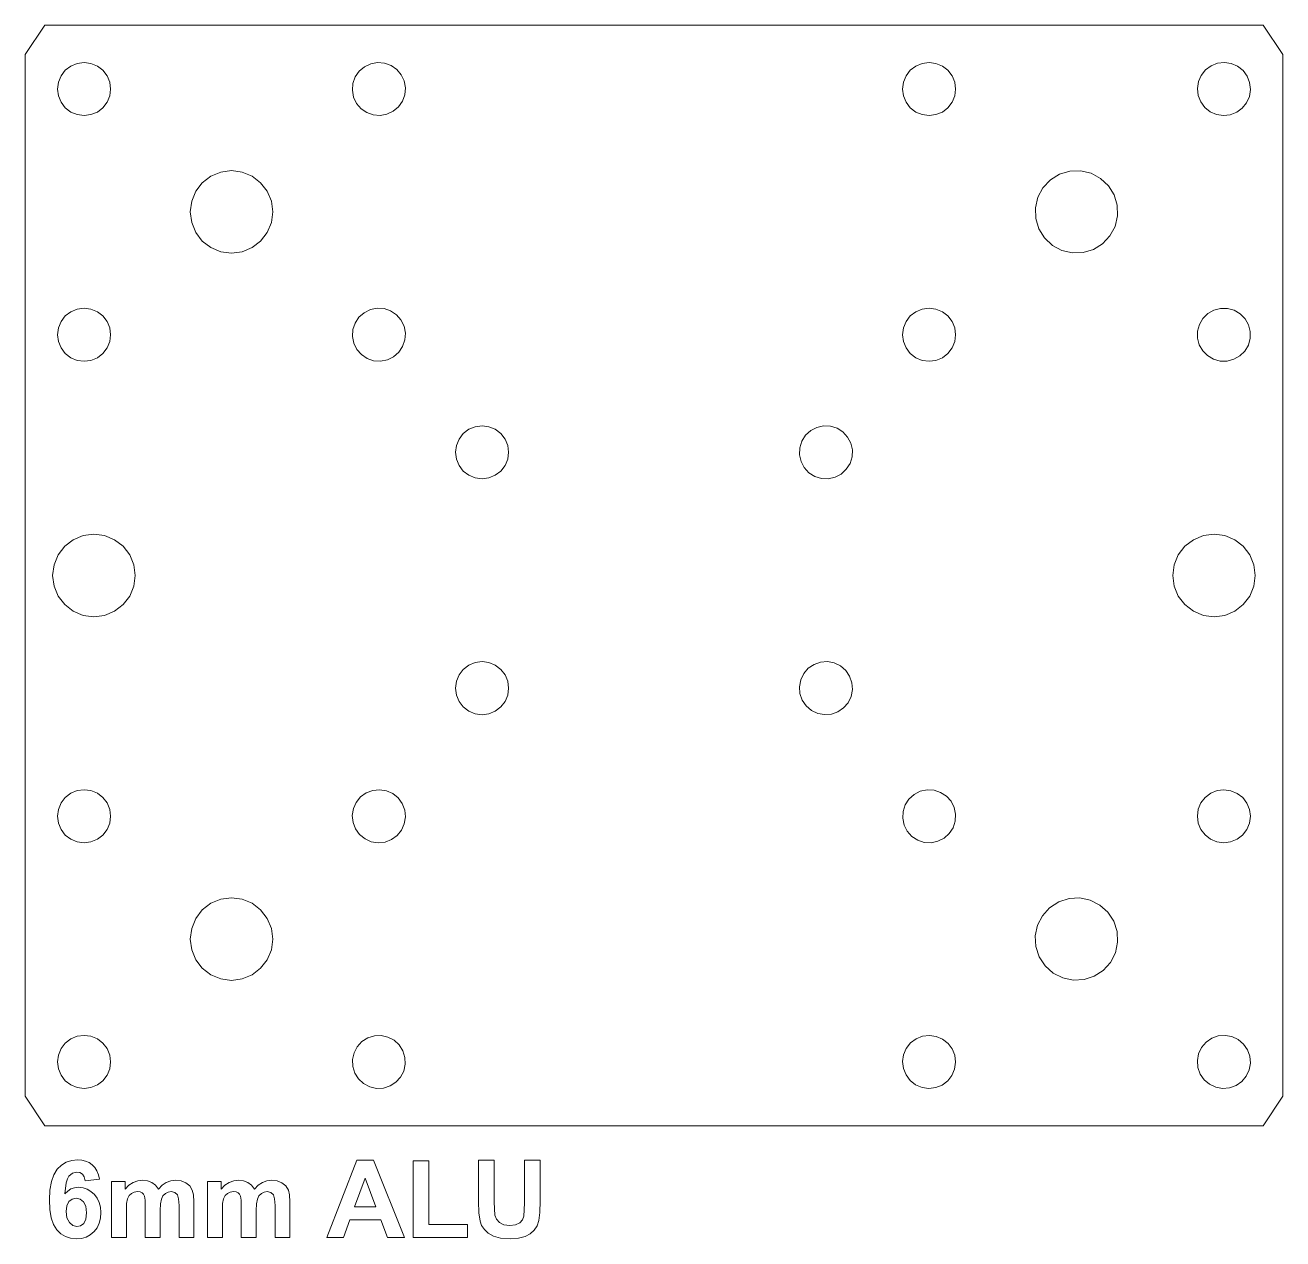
# Model space of a CAD drawing. Header units: millimetres. Extents: x 5 to 3562, y -58 to 420.
# Drawn here: x 1654.4 to 1782.4, y 231.9 to 355.4 of the extents above; entities that cross this region are included whole.
import ezdxf

# ---------------------------------------------------------------- set-up
doc = ezdxf.new("R2010")
doc.units = ezdxf.units.MM
doc.layers.add('6mm ALU', color=7, linetype='BYLAYER', lineweight=5, true_color=0xffffff)
doc.layers.add('Layer0', color=7, linetype='BYLAYER', lineweight=5, true_color=0xffffff)

msp = doc.modelspace()

# ---------------------------------------------------------------- linework, layer by layer
at = {"layer": '6mm ALU'}
for p, q in [((1657.71, 239), (1658.14, 239.42)), ((1658.14, 239.42), (1658.63, 239.72)), ((1658.63, 239.72), (1659.18, 239.9)), ((1659.18, 239.9), (1659.78, 239.96)), ((1659.78, 239.96), (1660.21, 239.93)), ((1660.21, 239.93), (1660.6, 239.83)), ((1660.6, 239.83), (1660.96, 239.68)), ((1660.96, 239.68), (1661.27, 239.46)), ((1661.27, 239.46), (1661.54, 239.18)), ((1685.15, 232.06), (1688.21, 239.93)), ((1688.21, 239.93), (1689.89, 239.93)), ((1689.89, 239.93), (1693.04, 232.06)), ((1693.93, 232.06), (1693.93, 239.86)), ((1693.93, 239.86), (1695.51, 239.86)), ((1695.51, 239.86), (1695.51, 233.39)), ((1700.58, 239.93), (1702.17, 239.93)), ((1700.58, 235.73), (1700.58, 239.93)), ((1702.17, 239.93), (1702.17, 235.67)), ((1705.27, 235.57), (1705.27, 239.93)), ((1705.27, 239.93), (1706.86, 239.93)), ((1706.86, 239.93), (1706.86, 235.79)), ((1657.11, 237.75), (1657.36, 238.45)), ((1657.36, 238.45), (1657.71, 239)), ((1658.89, 238.29), (1658.74, 238.02)), ((1659.25, 238.61), (1658.89, 238.29)), ((1659.69, 238.72), (1659.25, 238.61)), ((1660.02, 238.67), (1659.69, 238.72)), ((1660.28, 238.5), (1660.02, 238.67)), ((1660.46, 238.23), (1660.28, 238.5)), ((1660.56, 237.84), (1660.46, 238.23)), ((1661.54, 239.18), (1661.75, 238.84)), ((1661.75, 238.84), (1661.91, 238.45)), ((1661.91, 238.45), (1662.02, 238)), ((1689.03, 238.09), (1687.97, 235.17)), ((1690.12, 235.17), (1689.03, 238.09)), ((1656.91, 235.89), (1656.96, 236.89)), ((1656.96, 236.89), (1657.11, 237.75)), ((1658.62, 237.63), (1658.47, 236.5)), ((1658.74, 238.02), (1658.62, 237.63)), ((1658.77, 236.79), (1659.1, 237)), ((1659.1, 237), (1659.47, 237.13)), ((1659.47, 237.13), (1659.87, 237.17)), ((1659.87, 237.17), (1660.33, 237.12)), ((1660.33, 237.12), (1660.75, 236.99)), ((1662.02, 238), (1660.56, 237.84)), ((1660.75, 236.99), (1661.13, 236.76)), ((1663.23, 237.76), (1664.62, 237.76)), ((1663.23, 232.06), (1663.23, 237.76)), ((1664.62, 237.76), (1664.62, 236.98)), ((1664.62, 236.98), (1665.01, 237.38)), ((1665.01, 237.38), (1665.44, 237.66)), ((1665.44, 237.66), (1665.9, 237.83)), ((1665.9, 237.83), (1666.4, 237.89)), ((1666.4, 237.89), (1666.91, 237.83)), ((1666.91, 237.83), (1667.34, 237.66)), ((1667.34, 237.66), (1667.71, 237.38)), ((1667.71, 237.38), (1668, 236.98)), ((1668, 236.98), (1668.4, 237.38)), ((1668.4, 237.38), (1668.81, 237.66)), ((1668.81, 237.66), (1669.26, 237.83)), ((1669.26, 237.83), (1669.74, 237.89)), ((1669.74, 237.89), (1670.32, 237.82)), ((1670.32, 237.82), (1670.81, 237.63)), ((1670.81, 237.63), (1671.19, 237.32)), ((1671.19, 237.32), (1671.45, 236.88)), ((1671.45, 236.88), (1671.57, 236.41)), ((1673, 237.76), (1674.39, 237.76)), ((1673, 232.06), (1673, 237.76)), ((1674.39, 237.76), (1674.39, 236.98)), ((1674.39, 236.98), (1674.78, 237.38)), ((1674.78, 237.38), (1675.21, 237.66)), ((1675.21, 237.66), (1675.67, 237.83)), ((1675.67, 237.83), (1676.17, 237.89)), ((1676.17, 237.89), (1676.68, 237.83)), ((1676.68, 237.83), (1677.12, 237.66)), ((1677.12, 237.66), (1677.48, 237.38)), ((1677.48, 237.38), (1677.78, 236.98)), ((1677.78, 236.98), (1678.17, 237.38)), ((1678.17, 237.38), (1678.59, 237.66)), ((1678.59, 237.66), (1679.03, 237.83)), ((1679.03, 237.83), (1679.51, 237.89)), ((1679.51, 237.89), (1680.09, 237.82)), ((1680.09, 237.82), (1680.58, 237.63)), ((1680.58, 237.63), (1680.96, 237.32)), ((1680.96, 237.32), (1681.23, 236.88)), ((1681.23, 236.88), (1681.34, 236.41)), ((1656.96, 234.91), (1656.91, 235.89)), ((1658.47, 236.5), (1658.77, 236.79)), ((1658.9, 235.72), (1658.67, 235.3)), ((1659.23, 235.97), (1658.9, 235.72)), ((1659.63, 236.06), (1659.23, 235.97)), ((1660.05, 235.97), (1659.63, 236.06)), ((1660.39, 235.7), (1660.05, 235.97)), ((1660.61, 235.24), (1660.39, 235.7)), ((1661.13, 236.76), (1661.49, 236.45)), ((1661.49, 236.45), (1661.78, 236.06)), ((1661.78, 236.06), (1661.99, 235.63)), ((1661.99, 235.63), (1662.12, 235.14)), ((1664.77, 235.53), (1664.74, 234.83)), ((1664.86, 236), (1664.77, 235.53)), ((1665.02, 236.32), (1664.86, 236)), ((1665.26, 236.55), (1665.02, 236.32)), ((1665.55, 236.69), (1665.26, 236.55)), ((1665.89, 236.73), (1665.55, 236.69)), ((1666.14, 236.7), (1665.89, 236.73)), ((1666.34, 236.62), (1666.14, 236.7)), ((1666.49, 236.47), (1666.34, 236.62)), ((1666.59, 236.26), (1666.49, 236.47)), ((1666.65, 235.87), (1666.59, 236.26)), ((1666.67, 235.18), (1666.65, 235.87)), ((1668.31, 235.97), (1668.21, 235.49)), ((1668.47, 236.3), (1668.31, 235.97)), ((1668.71, 236.54), (1668.47, 236.3)), ((1669, 236.69), (1668.71, 236.54)), ((1669.3, 236.73), (1669, 236.69)), ((1669.68, 236.65), (1669.3, 236.73)), ((1669.95, 236.41), (1669.68, 236.65)), ((1670.06, 236.01), (1669.95, 236.41)), ((1670.1, 235.32), (1670.06, 236.01)), ((1671.57, 236.41), (1671.61, 235.7)), ((1671.61, 235.7), (1671.61, 232.06)), ((1674.54, 235.53), (1674.51, 234.83)), ((1674.63, 236), (1674.54, 235.53)), ((1674.79, 236.32), (1674.63, 236)), ((1675.03, 236.55), (1674.79, 236.32)), ((1675.32, 236.69), (1675.03, 236.55)), ((1675.66, 236.73), (1675.32, 236.69)), ((1675.92, 236.7), (1675.66, 236.73)), ((1676.11, 236.62), (1675.92, 236.7)), ((1676.26, 236.47), (1676.11, 236.62)), ((1676.36, 236.26), (1676.26, 236.47)), ((1676.42, 235.87), (1676.36, 236.26)), ((1676.44, 235.18), (1676.42, 235.87)), ((1678.08, 235.97), (1677.98, 235.49)), ((1678.24, 236.3), (1678.08, 235.97)), ((1678.48, 236.54), (1678.24, 236.3)), ((1678.77, 236.69), (1678.48, 236.54)), ((1679.07, 236.73), (1678.77, 236.69)), ((1679.45, 236.65), (1679.07, 236.73)), ((1679.72, 236.41), (1679.45, 236.65)), ((1679.83, 236.01), (1679.72, 236.41)), ((1679.87, 235.32), (1679.83, 236.01)), ((1681.34, 236.41), (1681.38, 235.7)), ((1681.38, 235.7), (1681.38, 232.06)), ((1700.62, 234.57), (1700.58, 235.73)), ((1702.17, 235.67), (1702.23, 234.35)), ((1705.2, 234.24), (1705.27, 235.57)), ((1706.86, 235.79), (1706.82, 234.59)), ((1657.1, 234.07), (1656.96, 234.91)), ((1658.67, 235.3), (1658.6, 234.71)), ((1658.6, 234.71), (1658.68, 234.06)), ((1660.69, 234.58), (1660.61, 235.24)), ((1660.62, 233.94), (1660.69, 234.58)), ((1662.12, 235.14), (1662.16, 234.59)), ((1662.16, 234.59), (1662.12, 234.02)), ((1664.74, 234.83), (1664.74, 232.06)), ((1666.67, 232.06), (1666.67, 235.18)), ((1668.21, 235.49), (1668.18, 234.8)), ((1668.18, 234.8), (1668.18, 232.06)), ((1670.1, 232.06), (1670.1, 235.32)), ((1674.51, 234.83), (1674.51, 232.06)), ((1676.44, 232.06), (1676.44, 235.18)), ((1677.98, 235.49), (1677.95, 234.8)), ((1677.95, 234.8), (1677.95, 232.06)), ((1679.87, 232.06), (1679.87, 235.32)), ((1687.97, 235.17), (1690.12, 235.17)), ((1700.74, 233.73), (1700.62, 234.57)), ((1702.23, 234.35), (1702.4, 233.92)), ((1706.82, 234.59), (1706.73, 233.79)), ((1657.34, 233.39), (1657.1, 234.07)), ((1657.68, 232.85), (1657.34, 233.39)), ((1658.68, 234.06), (1658.94, 233.58)), ((1658.94, 233.58), (1659.3, 233.28)), ((1659.3, 233.28), (1659.71, 233.18)), ((1659.71, 233.18), (1660.09, 233.26)), ((1660.09, 233.26), (1660.41, 233.5)), ((1660.41, 233.5), (1660.62, 233.94)), ((1661.76, 233.05), (1661.45, 232.66)), ((1661.98, 233.51), (1661.76, 233.05)), ((1662.12, 234.02), (1661.98, 233.51)), ((1687.48, 233.85), (1686.83, 232.06)), ((1690.63, 233.85), (1687.48, 233.85)), ((1691.31, 232.06), (1690.63, 233.85)), ((1695.51, 233.39), (1699.46, 233.39)), ((1699.46, 233.39), (1699.46, 232.06)), ((1700.9, 233.29), (1700.74, 233.73)), ((1701.19, 232.86), (1700.9, 233.29)), ((1702.4, 233.92), (1702.72, 233.58)), ((1702.72, 233.58), (1703.17, 233.36)), ((1703.17, 233.36), (1703.77, 233.28)), ((1703.77, 233.28), (1704.36, 233.35)), ((1704.36, 233.35), (1704.79, 233.56)), ((1704.79, 233.56), (1705.06, 233.87)), ((1705.06, 233.87), (1705.2, 234.24)), ((1706.54, 233.25), (1706.25, 232.81)), ((1706.73, 233.79), (1706.54, 233.25)), ((1658.09, 232.45), (1657.68, 232.85)), ((1658.55, 232.16), (1658.09, 232.45)), ((1659.07, 231.98), (1658.55, 232.16)), ((1659.63, 231.93), (1659.07, 231.98)), ((1660.16, 231.97), (1659.63, 231.93)), ((1660.64, 232.11), (1660.16, 231.97)), ((1661.07, 232.34), (1660.64, 232.11)), ((1661.45, 232.66), (1661.07, 232.34)), ((1664.74, 232.06), (1663.23, 232.06)), ((1668.18, 232.06), (1666.67, 232.06)), ((1671.61, 232.06), (1670.1, 232.06)), ((1674.51, 232.06), (1673, 232.06)), ((1677.95, 232.06), (1676.44, 232.06)), ((1681.38, 232.06), (1679.87, 232.06)), ((1686.83, 232.06), (1685.15, 232.06)), ((1693.04, 232.06), (1691.31, 232.06)), ((1699.46, 232.06), (1693.93, 232.06)), ((1701.58, 232.49), (1701.19, 232.86)), ((1702.11, 232.19), (1701.58, 232.49)), ((1702.82, 231.99), (1702.11, 232.19)), ((1703.81, 231.93), (1702.82, 231.99)), ((1704.66, 231.99), (1703.81, 231.93)), ((1705.33, 232.17), (1704.66, 231.99)), ((1705.85, 232.44), (1705.33, 232.17)), ((1706.25, 232.81), (1705.85, 232.44))]:
    msp.add_line(p, q, dxfattribs=at)
at = {"layer": 'Layer0'}
for p, q in [((1654.44, 352.43), (1656.44, 355.43)), ((1656.44, 355.43), (1780.44, 355.43)), ((1780.44, 355.43), (1782.44, 352.43)), ((1654.44, 246.43), (1654.44, 352.43)), ((1782.44, 352.43), (1782.44, 246.43)), ((1658.53, 350.84), (1658.1, 350.28)), ((1659.09, 351.27), (1658.53, 350.84)), ((1659.74, 351.54), (1659.09, 351.27)), ((1660.44, 351.63), (1659.74, 351.54)), ((1661.14, 351.54), (1660.44, 351.63)), ((1661.79, 351.27), (1661.14, 351.54)), ((1662.35, 350.84), (1661.79, 351.27)), ((1662.78, 350.28), (1662.35, 350.84)), ((1688.44, 350.74), (1688.04, 350.17)), ((1688.98, 351.2), (1688.44, 350.74)), ((1689.62, 351.5), (1688.98, 351.2)), ((1690.31, 351.62), (1689.62, 351.5)), ((1691.02, 351.57), (1690.31, 351.62)), ((1691.68, 351.33), (1691.02, 351.57)), ((1692.26, 350.93), (1691.68, 351.33)), ((1692.71, 350.39), (1692.26, 350.93)), ((1744.53, 350.84), (1744.1, 350.28)), ((1745.09, 351.27), (1744.53, 350.84)), ((1745.74, 351.54), (1745.09, 351.27)), ((1746.44, 351.63), (1745.74, 351.54)), ((1747.14, 351.54), (1746.44, 351.63)), ((1747.79, 351.27), (1747.14, 351.54)), ((1748.35, 350.84), (1747.79, 351.27)), ((1748.78, 350.28), (1748.35, 350.84)), ((1774.57, 350.87), (1774.13, 350.32)), ((1775.14, 351.29), (1774.57, 350.87)), ((1775.79, 351.55), (1775.14, 351.29)), ((1776.5, 351.63), (1775.79, 351.55)), ((1777.19, 351.52), (1776.5, 351.63)), ((1777.84, 351.24), (1777.19, 351.52)), ((1778.39, 350.8), (1777.84, 351.24)), ((1778.81, 350.23), (1778.39, 350.8)), ((1657.83, 349.63), (1657.74, 348.93)), ((1658.1, 350.28), (1657.83, 349.63)), ((1663.05, 349.63), (1662.78, 350.28)), ((1663.14, 348.93), (1663.05, 349.63)), ((1687.8, 349.5), (1687.75, 348.8)), ((1688.04, 350.17), (1687.8, 349.5)), ((1693.01, 349.75), (1692.71, 350.39)), ((1693.14, 349.06), (1693.01, 349.75)), ((1743.83, 349.63), (1743.74, 348.93)), ((1744.1, 350.28), (1743.83, 349.63)), ((1749.05, 349.63), (1748.78, 350.28)), ((1749.14, 348.93), (1749.05, 349.63)), ((1773.85, 349.68), (1773.74, 348.98)), ((1774.13, 350.32), (1773.85, 349.68)), ((1779.06, 349.58), (1778.81, 350.23)), ((1779.14, 348.87), (1779.06, 349.58)), ((1657.74, 348.93), (1657.83, 348.23)), ((1657.83, 348.23), (1658.1, 347.58)), ((1662.78, 347.58), (1663.05, 348.23)), ((1663.05, 348.23), (1663.14, 348.93)), ((1687.75, 348.8), (1687.87, 348.11)), ((1692.84, 347.69), (1693.08, 348.35)), ((1693.08, 348.35), (1693.14, 349.06)), ((1743.74, 348.93), (1743.83, 348.23)), ((1743.83, 348.23), (1744.1, 347.58)), ((1748.78, 347.58), (1749.05, 348.23)), ((1749.05, 348.23), (1749.14, 348.93)), ((1773.74, 348.98), (1773.82, 348.28)), ((1773.82, 348.28), (1774.08, 347.62)), ((1778.75, 347.53), (1779.04, 348.18)), ((1779.04, 348.18), (1779.14, 348.87)), ((1658.1, 347.58), (1658.53, 347.02)), ((1658.53, 347.02), (1659.09, 346.59)), ((1661.79, 346.59), (1662.35, 347.02)), ((1662.35, 347.02), (1662.78, 347.58)), ((1687.87, 348.11), (1688.17, 347.47)), ((1688.17, 347.47), (1688.63, 346.93)), ((1688.63, 346.93), (1689.2, 346.53)), ((1691.9, 346.66), (1692.44, 347.11)), ((1692.44, 347.11), (1692.84, 347.69)), ((1744.1, 347.58), (1744.53, 347.02)), ((1744.53, 347.02), (1745.09, 346.59)), ((1747.79, 346.59), (1748.35, 347.02)), ((1748.35, 347.02), (1748.78, 347.58)), ((1774.08, 347.62), (1774.5, 347.06)), ((1774.5, 347.06), (1775.05, 346.62)), ((1777.75, 346.56), (1778.31, 346.98)), ((1778.31, 346.98), (1778.75, 347.53)), ((1659.09, 346.59), (1659.74, 346.32)), ((1659.74, 346.32), (1660.44, 346.23)), ((1660.44, 346.23), (1661.14, 346.32)), ((1661.14, 346.32), (1661.79, 346.59)), ((1689.2, 346.53), (1689.87, 346.29)), ((1689.87, 346.29), (1690.57, 346.23)), ((1690.57, 346.23), (1691.26, 346.36)), ((1691.26, 346.36), (1691.9, 346.66)), ((1745.09, 346.59), (1745.74, 346.32)), ((1745.74, 346.32), (1746.44, 346.23)), ((1746.44, 346.23), (1747.14, 346.32)), ((1747.14, 346.32), (1747.79, 346.59)), ((1775.05, 346.62), (1775.69, 346.33)), ((1775.69, 346.33), (1776.39, 346.23)), ((1776.39, 346.23), (1777.09, 346.31)), ((1777.09, 346.31), (1777.75, 346.56)), ((1674.35, 340.48), (1673.34, 340.07)), ((1675.44, 340.63), (1674.35, 340.48)), ((1676.53, 340.48), (1675.44, 340.63)), ((1677.54, 340.07), (1676.53, 340.48)), ((1760.76, 340.57), (1759.71, 340.25)), ((1761.86, 340.61), (1760.76, 340.57)), ((1762.92, 340.36), (1761.86, 340.61)), ((1672.47, 339.4), (1671.8, 338.53)), ((1673.34, 340.07), (1672.47, 339.4)), ((1678.41, 339.4), (1677.54, 340.07)), ((1679.08, 338.53), (1678.41, 339.4)), ((1758.78, 339.68), (1758.03, 338.88)), ((1759.71, 340.25), (1758.78, 339.68)), ((1763.89, 339.84), (1762.92, 340.36)), ((1764.69, 339.09), (1763.89, 339.84)), ((1671.8, 338.53), (1671.39, 337.51)), ((1679.5, 337.51), (1679.08, 338.53)), ((1758.03, 338.88), (1757.51, 337.91)), ((1765.27, 338.16), (1764.69, 339.09)), ((1765.59, 337.11), (1765.27, 338.16)), ((1671.39, 337.51), (1671.24, 336.43)), ((1679.64, 336.43), (1679.5, 337.51)), ((1757.51, 337.91), (1757.26, 336.84)), ((1757.26, 336.84), (1757.3, 335.75)), ((1765.62, 336.01), (1765.59, 337.11)), ((1671.24, 336.43), (1671.39, 335.34)), ((1679.5, 335.34), (1679.64, 336.43)), ((1757.3, 335.75), (1757.62, 334.7)), ((1765.37, 334.95), (1765.62, 336.01)), ((1671.39, 335.34), (1671.8, 334.33)), ((1671.8, 334.33), (1672.47, 333.46)), ((1678.41, 333.46), (1679.08, 334.33)), ((1679.08, 334.33), (1679.5, 335.34)), ((1757.62, 334.7), (1758.19, 333.77)), ((1764.85, 333.98), (1765.37, 334.95)), ((1672.47, 333.46), (1673.34, 332.79)), ((1677.54, 332.79), (1678.41, 333.46)), ((1758.19, 333.77), (1758.99, 333.02)), ((1758.99, 333.02), (1759.96, 332.5)), ((1763.17, 332.6), (1764.1, 333.18)), ((1764.1, 333.18), (1764.85, 333.98)), ((1673.34, 332.79), (1674.35, 332.37)), ((1674.35, 332.37), (1675.44, 332.23)), ((1675.44, 332.23), (1676.53, 332.37)), ((1676.53, 332.37), (1677.54, 332.79)), ((1759.96, 332.5), (1761.03, 332.25)), ((1761.03, 332.25), (1762.12, 332.28)), ((1762.12, 332.28), (1763.17, 332.6)), ((1659.74, 326.54), (1659.09, 326.27)), ((1660.44, 326.63), (1659.74, 326.54)), ((1661.14, 326.54), (1660.44, 326.63)), ((1661.79, 326.27), (1661.14, 326.54)), ((1689.58, 326.49), (1688.94, 326.17)), ((1690.27, 326.62), (1689.58, 326.49)), ((1690.97, 326.58), (1690.27, 326.62)), ((1691.64, 326.35), (1690.97, 326.58)), ((1745.74, 326.54), (1745.09, 326.27)), ((1746.44, 326.63), (1745.74, 326.54)), ((1747.14, 326.54), (1746.44, 326.63)), ((1747.79, 326.27), (1747.14, 326.54)), ((1775.43, 326.43), (1774.81, 326.08)), ((1776.11, 326.61), (1775.43, 326.43)), ((1776.81, 326.6), (1776.11, 326.61)), ((1777.49, 326.42), (1776.81, 326.6)), ((1778.1, 326.06), (1777.49, 326.42)), ((1658.1, 325.28), (1657.83, 324.63)), ((1658.53, 325.84), (1658.1, 325.28)), ((1659.09, 326.27), (1658.53, 325.84)), ((1662.35, 325.84), (1661.79, 326.27)), ((1662.78, 325.28), (1662.35, 325.84)), ((1663.05, 324.63), (1662.78, 325.28)), ((1688.02, 325.12), (1687.79, 324.46)), ((1688.41, 325.71), (1688.02, 325.12)), ((1688.94, 326.17), (1688.41, 325.71)), ((1692.22, 325.96), (1691.64, 326.35)), ((1692.69, 325.43), (1692.22, 325.96)), ((1693, 324.79), (1692.69, 325.43)), ((1744.1, 325.28), (1743.83, 324.63)), ((1744.53, 325.84), (1744.1, 325.28)), ((1745.09, 326.27), (1744.53, 325.84)), ((1748.35, 325.84), (1747.79, 326.27)), ((1748.78, 325.28), (1748.35, 325.84)), ((1749.05, 324.63), (1748.78, 325.28)), ((1774.31, 325.59), (1773.95, 324.98)), ((1774.81, 326.08), (1774.31, 325.59)), ((1778.6, 325.56), (1778.1, 326.06)), ((1778.94, 324.94), (1778.6, 325.56)), ((1657.83, 324.63), (1657.74, 323.93)), ((1657.74, 323.93), (1657.83, 323.23)), ((1663.14, 323.93), (1663.05, 324.63)), ((1663.05, 323.23), (1663.14, 323.93)), ((1687.79, 324.46), (1687.75, 323.75)), ((1693.14, 324.1), (1693, 324.79)), ((1693.09, 323.4), (1693.14, 324.1)), ((1743.83, 324.63), (1743.74, 323.93)), ((1743.74, 323.93), (1743.83, 323.23)), ((1749.14, 323.93), (1749.05, 324.63)), ((1749.05, 323.23), (1749.14, 323.93)), ((1773.77, 324.3), (1773.76, 323.59)), ((1773.95, 324.98), (1773.77, 324.3)), ((1779.12, 324.26), (1778.94, 324.94)), ((1779.12, 323.56), (1779.12, 324.26)), ((1657.83, 323.23), (1658.1, 322.58)), ((1658.1, 322.58), (1658.53, 322.02)), ((1662.35, 322.02), (1662.78, 322.58)), ((1662.78, 322.58), (1663.05, 323.23)), ((1687.75, 323.75), (1687.88, 323.06)), ((1687.88, 323.06), (1688.2, 322.43)), ((1692.47, 322.15), (1692.86, 322.73)), ((1692.86, 322.73), (1693.09, 323.4)), ((1743.83, 323.23), (1744.1, 322.58)), ((1744.1, 322.58), (1744.53, 322.02)), ((1748.35, 322.02), (1748.78, 322.58)), ((1748.78, 322.58), (1749.05, 323.23)), ((1773.76, 323.59), (1773.94, 322.91)), ((1773.94, 322.91), (1774.29, 322.3)), ((1778.57, 322.27), (1778.93, 322.88)), ((1778.93, 322.88), (1779.12, 323.56)), ((1658.53, 322.02), (1659.09, 321.59)), ((1659.09, 321.59), (1659.74, 321.32)), ((1659.74, 321.32), (1660.44, 321.23)), ((1660.44, 321.23), (1661.14, 321.32)), ((1661.14, 321.32), (1661.79, 321.59)), ((1661.79, 321.59), (1662.35, 322.02)), ((1688.2, 322.43), (1688.66, 321.9)), ((1688.66, 321.9), (1689.25, 321.51)), ((1689.25, 321.51), (1689.91, 321.28)), ((1689.91, 321.28), (1690.62, 321.23)), ((1690.62, 321.23), (1691.31, 321.37)), ((1691.31, 321.37), (1691.94, 321.68)), ((1691.94, 321.68), (1692.47, 322.15)), ((1744.53, 322.02), (1745.09, 321.59)), ((1745.09, 321.59), (1745.74, 321.32)), ((1745.74, 321.32), (1746.44, 321.23)), ((1746.44, 321.23), (1747.14, 321.32)), ((1747.14, 321.32), (1747.79, 321.59)), ((1747.79, 321.59), (1748.35, 322.02)), ((1774.29, 322.3), (1774.78, 321.8)), ((1774.78, 321.8), (1775.39, 321.44)), ((1775.39, 321.44), (1776.07, 321.25)), ((1776.78, 321.25), (1777.46, 321.43)), ((1777.46, 321.43), (1778.07, 321.77)), ((1778.07, 321.77), (1778.57, 322.27)), ((1776.07, 321.25), (1776.78, 321.25)), ((1699.03, 313.87), (1698.6, 313.31)), ((1699.59, 314.3), (1699.03, 313.87)), ((1700.24, 314.57), (1699.59, 314.3)), ((1700.94, 314.66), (1700.24, 314.57)), ((1701.64, 314.57), (1700.94, 314.66)), ((1702.29, 314.3), (1701.64, 314.57)), ((1702.85, 313.87), (1702.29, 314.3)), ((1703.28, 313.31), (1702.85, 313.87)), ((1733.87, 313.69), (1733.49, 313.1)), ((1734.39, 314.17), (1733.87, 313.69)), ((1735.01, 314.5), (1734.39, 314.17)), ((1735.7, 314.65), (1735.01, 314.5)), ((1736.41, 314.62), (1735.7, 314.65)), ((1737.08, 314.41), (1736.41, 314.62)), ((1737.67, 314.03), (1737.08, 314.41)), ((1738.15, 313.51), (1737.67, 314.03)), ((1698.33, 312.66), (1698.24, 311.96)), ((1698.6, 313.31), (1698.33, 312.66)), ((1703.55, 312.66), (1703.28, 313.31)), ((1703.64, 311.96), (1703.55, 312.66)), ((1733.28, 312.42), (1733.25, 311.72)), ((1733.49, 313.1), (1733.28, 312.42)), ((1738.48, 312.89), (1738.15, 313.51)), ((1738.63, 312.2), (1738.48, 312.89)), ((1698.24, 311.96), (1698.33, 311.26)), ((1698.33, 311.26), (1698.6, 310.61)), ((1703.28, 310.61), (1703.55, 311.26)), ((1703.55, 311.26), (1703.64, 311.96)), ((1733.25, 311.72), (1733.41, 311.03)), ((1738.39, 310.83), (1738.6, 311.5)), ((1738.6, 311.5), (1738.63, 312.2)), ((1698.6, 310.61), (1699.03, 310.05)), ((1699.03, 310.05), (1699.59, 309.62)), ((1702.29, 309.62), (1702.85, 310.05)), ((1702.85, 310.05), (1703.28, 310.61)), ((1733.41, 311.03), (1733.73, 310.41)), ((1733.73, 310.41), (1734.21, 309.89)), ((1734.21, 309.89), (1734.81, 309.51)), ((1737.5, 309.75), (1738.01, 310.23)), ((1738.01, 310.23), (1738.39, 310.83)), ((1699.59, 309.62), (1700.24, 309.35)), ((1700.24, 309.35), (1700.94, 309.26)), ((1700.94, 309.26), (1701.64, 309.35)), ((1701.64, 309.35), (1702.29, 309.62)), ((1734.81, 309.51), (1735.48, 309.3)), ((1735.48, 309.3), (1736.18, 309.27)), ((1736.18, 309.27), (1736.87, 309.43)), ((1736.87, 309.43), (1737.5, 309.75)), ((1660.35, 303.48), (1659.34, 303.07)), ((1661.44, 303.63), (1660.35, 303.48)), ((1662.53, 303.48), (1661.44, 303.63)), ((1663.54, 303.07), (1662.53, 303.48)), ((1774.35, 303.48), (1773.34, 303.07)), ((1775.44, 303.63), (1774.35, 303.48)), ((1776.53, 303.48), (1775.44, 303.63)), ((1777.54, 303.07), (1776.53, 303.48)), ((1658.47, 302.4), (1657.8, 301.53)), ((1659.34, 303.07), (1658.47, 302.4)), ((1664.41, 302.4), (1663.54, 303.07)), ((1665.08, 301.53), (1664.41, 302.4)), ((1772.47, 302.4), (1771.8, 301.53)), ((1773.34, 303.07), (1772.47, 302.4)), ((1778.41, 302.4), (1777.54, 303.07)), ((1779.08, 301.53), (1778.41, 302.4)), ((1657.8, 301.53), (1657.39, 300.51)), ((1665.5, 300.51), (1665.08, 301.53)), ((1771.8, 301.53), (1771.39, 300.51)), ((1779.5, 300.51), (1779.08, 301.53)), ((1657.39, 300.51), (1657.24, 299.43)), ((1665.64, 299.43), (1665.5, 300.51)), ((1771.39, 300.51), (1771.24, 299.43)), ((1779.64, 299.43), (1779.5, 300.51)), ((1657.24, 299.43), (1657.39, 298.34)), ((1657.39, 298.34), (1657.8, 297.33)), ((1665.08, 297.33), (1665.5, 298.34)), ((1665.5, 298.34), (1665.64, 299.43)), ((1771.24, 299.43), (1771.39, 298.34)), ((1771.39, 298.34), (1771.8, 297.33)), ((1779.08, 297.33), (1779.5, 298.34)), ((1779.5, 298.34), (1779.64, 299.43)), ((1657.8, 297.33), (1658.47, 296.46)), ((1664.41, 296.46), (1665.08, 297.33)), ((1771.8, 297.33), (1772.47, 296.46)), ((1778.41, 296.46), (1779.08, 297.33)), ((1658.47, 296.46), (1659.34, 295.79)), ((1659.34, 295.79), (1660.35, 295.37)), ((1662.53, 295.37), (1663.54, 295.79)), ((1663.54, 295.79), (1664.41, 296.46)), ((1772.47, 296.46), (1773.34, 295.79)), ((1773.34, 295.79), (1774.35, 295.37)), ((1776.53, 295.37), (1777.54, 295.79)), ((1777.54, 295.79), (1778.41, 296.46)), ((1660.35, 295.37), (1661.44, 295.23)), ((1661.44, 295.23), (1662.53, 295.37)), ((1774.35, 295.37), (1775.44, 295.23)), ((1775.44, 295.23), (1776.53, 295.37)), ((1700.24, 290.57), (1699.59, 290.3)), ((1700.94, 290.66), (1700.24, 290.57)), ((1701.64, 290.57), (1700.94, 290.66)), ((1702.29, 290.3), (1701.64, 290.57)), ((1735.39, 290.6), (1734.73, 290.37)), ((1736.09, 290.66), (1735.39, 290.6)), ((1736.79, 290.53), (1736.09, 290.66)), ((1698.6, 289.31), (1698.33, 288.66)), ((1699.03, 289.87), (1698.6, 289.31)), ((1699.59, 290.3), (1699.03, 289.87)), ((1702.85, 289.87), (1702.29, 290.3)), ((1703.28, 289.31), (1702.85, 289.87)), ((1703.55, 288.66), (1703.28, 289.31)), ((1733.68, 289.44), (1733.38, 288.81)), ((1734.14, 289.98), (1733.68, 289.44)), ((1734.73, 290.37), (1734.14, 289.98)), ((1737.42, 290.22), (1736.79, 290.53)), ((1737.96, 289.76), (1737.42, 290.22)), ((1738.35, 289.18), (1737.96, 289.76)), ((1698.33, 288.66), (1698.24, 287.96)), ((1703.64, 287.96), (1703.55, 288.66)), ((1733.38, 288.81), (1733.25, 288.11)), ((1733.25, 288.11), (1733.3, 287.41)), ((1738.59, 288.51), (1738.35, 289.18)), ((1738.64, 287.81), (1738.59, 288.51)), ((1698.24, 287.96), (1698.33, 287.26)), ((1698.33, 287.26), (1698.6, 286.61)), ((1703.28, 286.61), (1703.55, 287.26)), ((1703.55, 287.26), (1703.64, 287.96)), ((1733.3, 287.41), (1733.53, 286.75)), ((1733.53, 286.75), (1733.93, 286.16)), ((1738.2, 286.48), (1738.51, 287.12)), ((1738.51, 287.12), (1738.64, 287.81)), ((1698.6, 286.61), (1699.03, 286.05)), ((1699.03, 286.05), (1699.59, 285.62)), ((1699.59, 285.62), (1700.24, 285.35)), ((1701.64, 285.35), (1702.29, 285.62)), ((1702.29, 285.62), (1702.85, 286.05)), ((1702.85, 286.05), (1703.28, 286.61)), ((1733.93, 286.16), (1734.46, 285.7)), ((1734.46, 285.7), (1735.1, 285.4)), ((1736.49, 285.32), (1737.16, 285.55)), ((1737.16, 285.55), (1737.74, 285.95)), ((1737.74, 285.95), (1738.2, 286.48)), ((1700.24, 285.35), (1700.94, 285.26)), ((1700.94, 285.26), (1701.64, 285.35)), ((1735.1, 285.4), (1735.79, 285.27)), ((1735.79, 285.27), (1736.49, 285.32)), ((1658.53, 276.84), (1658.1, 276.28)), ((1659.09, 277.27), (1658.53, 276.84)), ((1659.74, 277.54), (1659.09, 277.27)), ((1660.44, 277.63), (1659.74, 277.54)), ((1661.14, 277.54), (1660.44, 277.63)), ((1661.79, 277.27), (1661.14, 277.54)), ((1662.35, 276.84), (1661.79, 277.27)), ((1662.78, 276.28), (1662.35, 276.84)), ((1688.58, 276.89), (1688.14, 276.34)), ((1689.16, 277.3), (1688.58, 276.89)), ((1689.81, 277.55), (1689.16, 277.3)), ((1690.51, 277.63), (1689.81, 277.55)), ((1691.21, 277.52), (1690.51, 277.63)), ((1691.85, 277.23), (1691.21, 277.52)), ((1692.4, 276.79), (1691.85, 277.23)), ((1692.82, 276.21), (1692.4, 276.79)), ((1744.39, 276.68), (1744.01, 276.09)), ((1744.92, 277.15), (1744.39, 276.68)), ((1745.54, 277.47), (1744.92, 277.15)), ((1746.23, 277.62), (1745.54, 277.47)), ((1746.94, 277.58), (1746.23, 277.62)), ((1747.61, 277.36), (1746.94, 277.58)), ((1748.2, 276.98), (1747.61, 277.36)), ((1748.67, 276.45), (1748.2, 276.98)), ((1774.54, 276.84), (1774.11, 276.29)), ((1775.1, 277.27), (1774.54, 276.84)), ((1775.75, 277.54), (1775.1, 277.27)), ((1776.45, 277.63), (1775.75, 277.54)), ((1777.15, 277.53), (1776.45, 277.63)), ((1777.8, 277.26), (1777.15, 277.53)), ((1778.36, 276.83), (1777.8, 277.26)), ((1778.79, 276.27), (1778.36, 276.83)), ((1657.83, 275.63), (1657.74, 274.93)), ((1658.1, 276.28), (1657.83, 275.63)), ((1663.05, 275.63), (1662.78, 276.28)), ((1663.14, 274.93), (1663.05, 275.63)), ((1687.85, 275.7), (1687.74, 275)), ((1688.14, 276.34), (1687.85, 275.7)), ((1693.07, 275.56), (1692.82, 276.21)), ((1693.14, 274.86), (1693.07, 275.56)), ((1743.79, 275.42), (1743.75, 274.72)), ((1744.01, 276.09), (1743.79, 275.42)), ((1748.99, 275.83), (1748.67, 276.45)), ((1749.13, 275.14), (1748.99, 275.83)), ((1773.84, 275.64), (1773.74, 274.94)), ((1774.11, 276.29), (1773.84, 275.64)), ((1779.05, 275.62), (1778.79, 276.27)), ((1779.14, 274.92), (1779.05, 275.62)), ((1657.74, 274.93), (1657.83, 274.23)), ((1657.83, 274.23), (1658.1, 273.58)), ((1662.78, 273.58), (1663.05, 274.23)), ((1663.05, 274.23), (1663.14, 274.93)), ((1687.74, 275), (1687.82, 274.3)), ((1687.82, 274.3), (1688.07, 273.64)), ((1692.74, 273.52), (1693.03, 274.16)), ((1693.03, 274.16), (1693.14, 274.86)), ((1743.75, 274.72), (1743.9, 274.03)), ((1743.9, 274.03), (1744.21, 273.4)), ((1748.88, 273.76), (1749.1, 274.43)), ((1749.1, 274.43), (1749.13, 275.14)), ((1773.74, 274.94), (1773.83, 274.24)), ((1773.83, 274.24), (1774.1, 273.59)), ((1778.78, 273.57), (1779.05, 274.22)), ((1779.05, 274.22), (1779.14, 274.92)), ((1658.1, 273.58), (1658.53, 273.02)), ((1658.53, 273.02), (1659.09, 272.59)), ((1661.79, 272.59), (1662.35, 273.02)), ((1662.35, 273.02), (1662.78, 273.58)), ((1688.07, 273.64), (1688.48, 273.07)), ((1688.48, 273.07), (1689.03, 272.63)), ((1691.73, 272.55), (1692.3, 272.97)), ((1692.3, 272.97), (1692.74, 273.52)), ((1744.21, 273.4), (1744.69, 272.88)), ((1744.69, 272.88), (1745.28, 272.49)), ((1747.34, 272.38), (1747.97, 272.7)), ((1747.97, 272.7), (1748.49, 273.17)), ((1748.49, 273.17), (1748.88, 273.76)), ((1774.1, 273.59), (1774.53, 273.03)), ((1774.53, 273.03), (1775.08, 272.59)), ((1777.78, 272.58), (1778.34, 273.01)), ((1778.34, 273.01), (1778.78, 273.57)), ((1659.09, 272.59), (1659.74, 272.32)), ((1659.74, 272.32), (1660.44, 272.23)), ((1660.44, 272.23), (1661.14, 272.32)), ((1661.14, 272.32), (1661.79, 272.59)), ((1689.03, 272.63), (1689.67, 272.34)), ((1689.67, 272.34), (1690.37, 272.23)), ((1690.37, 272.23), (1691.07, 272.3)), ((1691.07, 272.3), (1691.73, 272.55)), ((1745.28, 272.49), (1745.95, 272.27)), ((1745.95, 272.27), (1746.65, 272.24)), ((1746.65, 272.24), (1747.34, 272.38)), ((1775.08, 272.59), (1775.73, 272.32)), ((1775.73, 272.32), (1776.43, 272.23)), ((1776.43, 272.23), (1777.13, 272.32)), ((1777.13, 272.32), (1777.78, 272.58)), ((1674.35, 266.48), (1673.34, 266.07)), ((1675.44, 266.63), (1674.35, 266.48)), ((1676.53, 266.48), (1675.44, 266.63)), ((1677.54, 266.07), (1676.53, 266.48)), ((1760.68, 266.56), (1759.63, 266.22)), ((1761.77, 266.61), (1760.68, 266.56)), ((1762.84, 266.39), (1761.77, 266.61)), ((1763.82, 265.89), (1762.84, 266.39)), ((1672.47, 265.4), (1671.8, 264.53)), ((1673.34, 266.07), (1672.47, 265.4)), ((1678.41, 265.4), (1677.54, 266.07)), ((1679.08, 264.53), (1678.41, 265.4)), ((1758.71, 265.62), (1757.98, 264.81)), ((1759.63, 266.22), (1758.71, 265.62)), ((1764.64, 265.16), (1763.82, 265.89)), ((1765.23, 264.24), (1764.64, 265.16)), ((1671.8, 264.53), (1671.39, 263.51)), ((1679.5, 263.51), (1679.08, 264.53)), ((1757.48, 263.83), (1757.25, 262.76)), ((1757.98, 264.81), (1757.48, 263.83)), ((1765.57, 263.19), (1765.23, 264.24)), ((1671.39, 263.51), (1671.24, 262.43)), ((1671.24, 262.43), (1671.39, 261.34)), ((1679.64, 262.43), (1679.5, 263.51)), ((1679.5, 261.34), (1679.64, 262.43)), ((1757.25, 262.76), (1757.31, 261.66)), ((1765.63, 262.1), (1765.57, 263.19)), ((1671.39, 261.34), (1671.8, 260.33)), ((1679.08, 260.33), (1679.5, 261.34)), ((1757.31, 261.66), (1757.65, 260.62)), ((1765.4, 261.03), (1765.63, 262.1)), ((1671.8, 260.33), (1672.47, 259.46)), ((1678.41, 259.46), (1679.08, 260.33)), ((1757.65, 260.62), (1758.25, 259.7)), ((1764.17, 259.23), (1764.9, 260.05)), ((1764.9, 260.05), (1765.4, 261.03)), ((1672.47, 259.46), (1673.34, 258.79)), ((1673.34, 258.79), (1674.35, 258.37)), ((1676.53, 258.37), (1677.54, 258.79)), ((1677.54, 258.79), (1678.41, 259.46)), ((1758.25, 259.7), (1759.06, 258.97)), ((1759.06, 258.97), (1760.04, 258.47)), ((1762.21, 258.3), (1763.25, 258.64)), ((1763.25, 258.64), (1764.17, 259.23)), ((1674.35, 258.37), (1675.44, 258.23)), ((1675.44, 258.23), (1676.53, 258.37)), ((1760.04, 258.47), (1761.11, 258.24)), ((1761.11, 258.24), (1762.21, 258.3)), ((1659.09, 252.27), (1658.53, 251.84)), ((1659.74, 252.54), (1659.09, 252.27)), ((1660.44, 252.63), (1659.74, 252.54)), ((1661.14, 252.54), (1660.44, 252.63)), ((1661.79, 252.27), (1661.14, 252.54)), ((1662.35, 251.84), (1661.79, 252.27)), ((1689.31, 252.38), (1688.71, 252)), ((1689.98, 252.59), (1689.31, 252.38)), ((1690.68, 252.62), (1689.98, 252.59)), ((1691.37, 252.46), (1690.68, 252.62)), ((1692, 252.14), (1691.37, 252.46)), ((1745.12, 252.28), (1744.55, 251.86)), ((1745.77, 252.54), (1745.12, 252.28)), ((1746.47, 252.63), (1745.77, 252.54)), ((1747.17, 252.53), (1746.47, 252.63)), ((1747.82, 252.25), (1747.17, 252.53)), ((1748.37, 251.82), (1747.82, 252.25)), ((1775.21, 252.33), (1774.63, 251.93)), ((1775.87, 252.57), (1775.21, 252.33)), ((1776.57, 252.62), (1775.87, 252.57)), ((1777.26, 252.5), (1776.57, 252.62)), ((1777.9, 252.2), (1777.26, 252.5)), ((1778.44, 251.74), (1777.9, 252.2)), ((1658.1, 251.28), (1657.83, 250.63)), ((1658.53, 251.84), (1658.1, 251.28)), ((1662.78, 251.28), (1662.35, 251.84)), ((1663.05, 250.63), (1662.78, 251.28)), ((1688.23, 251.48), (1687.91, 250.86)), ((1688.71, 252), (1688.23, 251.48)), ((1692.51, 251.66), (1692, 252.14)), ((1692.89, 251.06), (1692.51, 251.66)), ((1693.1, 250.39), (1692.89, 251.06)), ((1744.12, 251.3), (1743.84, 250.65)), ((1744.55, 251.86), (1744.12, 251.3)), ((1748.79, 251.25), (1748.37, 251.82)), ((1749.06, 250.6), (1748.79, 251.25)), ((1774.17, 251.39), (1773.87, 250.75)), ((1774.63, 251.93), (1774.17, 251.39)), ((1778.84, 251.16), (1778.44, 251.74)), ((1779.08, 250.5), (1778.84, 251.16)), ((1657.83, 250.63), (1657.74, 249.93)), ((1657.74, 249.93), (1657.83, 249.23)), ((1663.14, 249.93), (1663.05, 250.63)), ((1663.05, 249.23), (1663.14, 249.93)), ((1687.91, 250.86), (1687.75, 250.17)), ((1687.75, 250.17), (1687.78, 249.47)), ((1692.98, 249), (1693.13, 249.69)), ((1693.13, 249.69), (1693.1, 250.39)), ((1743.84, 250.65), (1743.74, 249.96)), ((1743.74, 249.96), (1743.83, 249.26)), ((1749.04, 249.2), (1749.14, 249.9)), ((1749.14, 249.9), (1749.06, 250.6)), ((1773.87, 250.75), (1773.75, 250.06)), ((1773.75, 250.06), (1773.8, 249.35)), ((1779.01, 249.11), (1779.14, 249.8)), ((1779.14, 249.8), (1779.08, 250.5)), ((1657.83, 249.23), (1658.1, 248.58)), ((1658.1, 248.58), (1658.53, 248.02)), ((1662.35, 248.02), (1662.78, 248.58)), ((1662.78, 248.58), (1663.05, 249.23)), ((1687.78, 249.47), (1687.99, 248.79)), ((1687.99, 248.79), (1688.37, 248.2)), ((1692.17, 247.86), (1692.65, 248.37)), ((1692.65, 248.37), (1692.98, 249)), ((1743.83, 249.26), (1744.09, 248.6)), ((1744.09, 248.6), (1744.51, 248.04)), ((1748.33, 248), (1748.77, 248.55)), ((1748.77, 248.55), (1749.04, 249.2)), ((1773.8, 249.35), (1774.04, 248.69)), ((1774.04, 248.69), (1774.44, 248.11)), ((1778.26, 247.93), (1778.71, 248.47)), ((1778.71, 248.47), (1779.01, 249.11)), ((1658.53, 248.02), (1659.09, 247.59)), ((1659.09, 247.59), (1659.74, 247.32)), ((1659.74, 247.32), (1660.44, 247.23)), ((1660.44, 247.23), (1661.14, 247.32)), ((1661.14, 247.32), (1661.79, 247.59)), ((1661.79, 247.59), (1662.35, 248.02)), ((1688.37, 248.2), (1688.89, 247.72)), ((1688.89, 247.72), (1689.51, 247.39)), ((1689.51, 247.39), (1690.2, 247.24)), ((1690.2, 247.24), (1690.9, 247.27)), ((1690.9, 247.27), (1691.58, 247.48)), ((1691.58, 247.48), (1692.17, 247.86)), ((1744.51, 248.04), (1745.07, 247.6)), ((1745.07, 247.6), (1745.72, 247.33)), ((1745.72, 247.33), (1746.41, 247.23)), ((1746.41, 247.23), (1747.11, 247.31)), ((1747.11, 247.31), (1747.77, 247.58)), ((1747.77, 247.58), (1748.33, 248)), ((1774.44, 248.11), (1774.98, 247.66)), ((1774.98, 247.66), (1775.62, 247.36)), ((1775.62, 247.36), (1776.31, 247.23)), ((1776.31, 247.23), (1777.02, 247.29)), ((1777.02, 247.29), (1777.68, 247.53)), ((1777.68, 247.53), (1778.26, 247.93)), ((1654.44, 246.43), (1656.44, 243.43)), ((1780.44, 243.43), (1782.44, 246.43)), ((1780.44, 243.43), (1656.44, 243.43))]:
    msp.add_line(p, q, dxfattribs=at)

doc.saveas('drawing.dxf')
